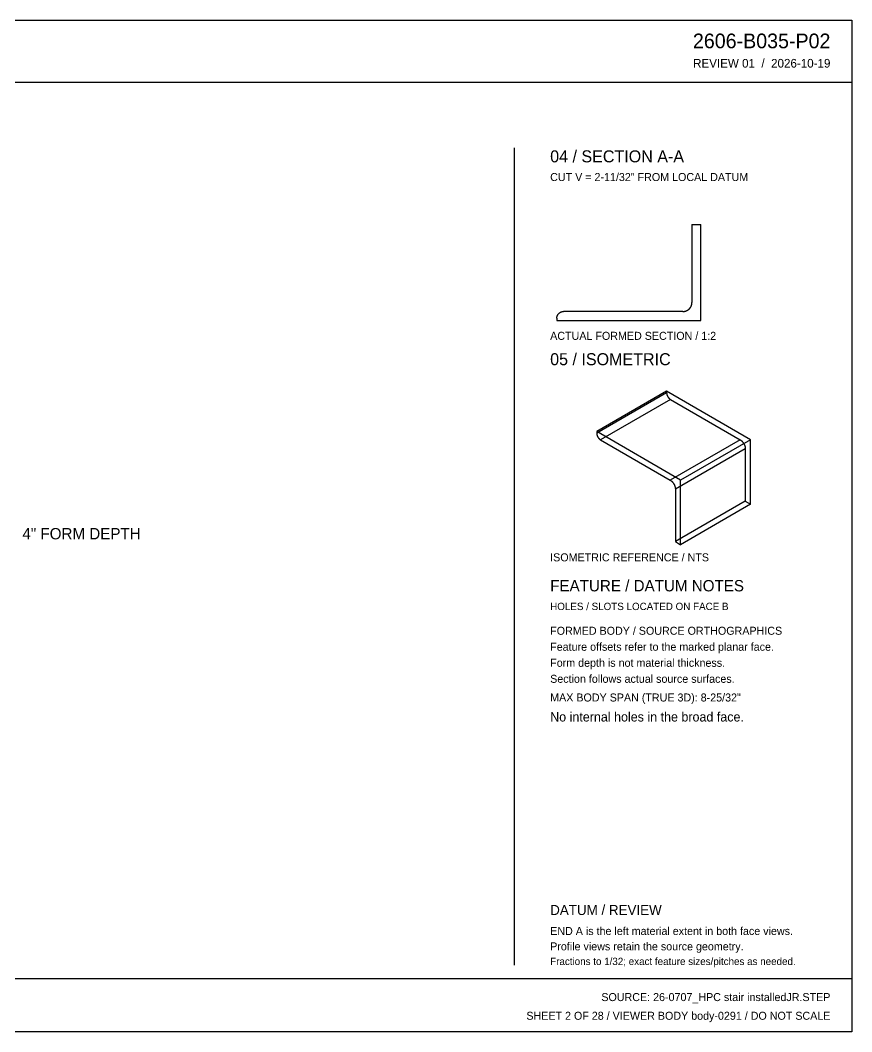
# Model space of a CAD drawing. Header units: inches. Extents: x 0.9 to 67.1, y 0.9 to 43.1.
# Drawn here: x 32.44 to 67.06, y 0.94 to 43.06 of the extents above; entities that cross this region are included whole.
import ezdxf
from ezdxf.enums import TextEntityAlignment as Align

# ---------------------------------------------------------------- set-up
doc = ezdxf.new("R2010")
doc.units = ezdxf.units.IN
doc.header["$MEASUREMENT"] = 0

msp = doc.modelspace()

# ---------------------------------------------------------------- linework, layer by layer
at = {"layer": 'OUTLINE'}
for p, q in [((0.944, 43.056), (67.056, 43.056)), ((67.056, 43.056), (67.056, 0.944)), ((0.944, 40.472), (67.056, 40.472)), ((53, 37.75), (53, 3.722)), ((60.403, 34.556), (60.778, 34.556)), ((60.403, 34.556), (60.403, 31.306)), ((60.778, 30.556), (60.778, 34.556)), ((60.374, 31.162), (60.378, 31.171)), ((60.378, 31.171), (60.381, 31.179)), ((60.381, 31.179), (60.384, 31.188)), ((60.384, 31.188), (60.387, 31.197)), ((60.387, 31.197), (60.389, 31.206)), ((60.389, 31.206), (60.392, 31.214)), ((60.392, 31.214), (60.394, 31.223)), ((60.394, 31.223), (60.396, 31.232)), ((60.396, 31.232), (60.397, 31.241)), ((60.397, 31.241), (60.399, 31.251)), ((60.399, 31.251), (60.4, 31.26)), ((60.4, 31.26), (60.401, 31.269)), ((60.401, 31.269), (60.402, 31.278)), ((60.402, 31.287), (60.403, 31.296)), ((60.402, 31.278), (60.402, 31.287)), ((60.403, 31.296), (60.403, 31.306)), ((54.792, 30.738), (54.794, 30.744)), ((54.794, 30.744), (54.797, 30.751)), ((54.797, 30.751), (54.799, 30.757)), ((54.799, 30.757), (54.802, 30.763)), ((54.802, 30.763), (54.805, 30.77)), ((54.805, 30.77), (54.808, 30.776)), ((54.808, 30.776), (54.811, 30.782)), ((54.811, 30.782), (54.814, 30.788)), ((54.814, 30.788), (54.818, 30.794)), ((54.818, 30.794), (54.821, 30.8)), ((54.821, 30.8), (54.825, 30.806)), ((54.825, 30.806), (54.829, 30.811)), ((54.829, 30.811), (54.833, 30.817)), ((54.833, 30.817), (54.837, 30.822)), ((54.837, 30.822), (54.842, 30.828)), ((54.842, 30.828), (54.846, 30.833)), ((54.846, 30.833), (54.851, 30.838)), ((54.851, 30.838), (54.855, 30.843)), ((54.855, 30.843), (54.86, 30.848)), ((54.86, 30.848), (54.865, 30.853)), ((54.865, 30.853), (54.87, 30.858)), ((54.87, 30.858), (54.875, 30.862)), ((54.875, 30.862), (54.881, 30.867)), ((54.881, 30.867), (54.886, 30.871)), ((54.886, 30.871), (54.891, 30.875)), ((54.891, 30.875), (54.897, 30.879)), ((54.897, 30.879), (54.903, 30.883)), ((54.903, 30.883), (54.909, 30.887)), ((54.909, 30.887), (54.914, 30.891)), ((54.914, 30.891), (54.92, 30.894)), ((54.92, 30.894), (54.926, 30.897)), ((54.926, 30.897), (54.933, 30.901)), ((54.933, 30.901), (54.939, 30.904)), ((54.939, 30.904), (54.945, 30.906)), ((54.945, 30.906), (54.951, 30.909)), ((54.951, 30.909), (54.958, 30.912)), ((54.958, 30.912), (54.964, 30.914)), ((54.964, 30.914), (54.971, 30.916)), ((54.971, 30.916), (54.977, 30.918)), ((54.977, 30.918), (54.984, 30.92)), ((54.984, 30.92), (54.991, 30.922)), ((54.991, 30.922), (54.997, 30.924)), ((54.997, 30.924), (55.004, 30.925)), ((55.004, 30.925), (55.011, 30.926)), ((55.011, 30.926), (55.018, 30.928)), ((55.018, 30.928), (55.025, 30.928)), ((55.025, 30.928), (55.031, 30.929)), ((55.031, 30.929), (55.038, 30.93)), ((55.038, 30.93), (55.045, 30.93)), ((55.045, 30.93), (55.052, 30.93)), ((55.052, 30.93), (55.059, 30.931)), ((60.028, 30.931), (55.059, 30.931)), ((60.028, 30.931), (60.037, 30.931)), ((60.037, 30.931), (60.046, 30.931)), ((60.046, 30.931), (60.055, 30.932)), ((60.055, 30.932), (60.065, 30.932)), ((60.065, 30.932), (60.074, 30.933)), ((60.074, 30.933), (60.083, 30.935)), ((60.083, 30.935), (60.092, 30.936)), ((60.092, 30.936), (60.101, 30.938)), ((60.101, 30.938), (60.11, 30.94)), ((60.11, 30.94), (60.119, 30.942)), ((60.119, 30.942), (60.128, 30.944)), ((60.128, 30.944), (60.137, 30.947)), ((60.137, 30.947), (60.145, 30.949)), ((60.145, 30.949), (60.154, 30.952)), ((60.154, 30.952), (60.163, 30.956)), ((60.163, 30.956), (60.171, 30.959)), ((60.171, 30.959), (60.18, 30.963)), ((60.18, 30.963), (60.188, 30.967)), ((60.188, 30.967), (60.196, 30.971)), ((60.196, 30.971), (60.205, 30.975)), ((60.205, 30.975), (60.213, 30.979)), ((60.213, 30.979), (60.221, 30.984)), ((60.221, 30.984), (60.228, 30.989)), ((60.228, 30.989), (60.236, 30.994)), ((60.236, 30.994), (60.244, 30.999)), ((60.244, 30.999), (60.251, 31.004)), ((60.251, 31.004), (60.258, 31.01)), ((60.258, 31.01), (60.266, 31.016)), ((60.266, 31.016), (60.273, 31.022)), ((60.273, 31.022), (60.28, 31.028)), ((60.28, 31.028), (60.286, 31.034)), ((60.286, 31.034), (60.293, 31.04)), ((60.293, 31.04), (60.299, 31.047)), ((60.299, 31.047), (60.306, 31.054)), ((60.306, 31.054), (60.312, 31.061)), ((60.312, 31.061), (60.318, 31.068)), ((60.318, 31.068), (60.323, 31.075)), ((60.323, 31.075), (60.329, 31.082)), ((60.329, 31.082), (60.334, 31.09)), ((60.334, 31.09), (60.34, 31.097)), ((60.34, 31.097), (60.345, 31.105)), ((60.345, 31.105), (60.349, 31.113)), ((60.349, 31.113), (60.354, 31.121)), ((60.354, 31.121), (60.358, 31.129)), ((60.358, 31.129), (60.363, 31.137)), ((60.363, 31.137), (60.367, 31.145)), ((60.367, 31.145), (60.371, 31.154)), ((60.371, 31.154), (60.374, 31.162)), ((54.778, 30.663), (54.779, 30.67)), ((54.778, 30.656), (54.778, 30.663)), ((54.778, 30.649), (54.778, 30.656)), ((54.778, 30.649), (54.778, 30.556)), ((54.778, 30.556), (60.778, 30.556)), ((54.779, 30.677), (54.78, 30.684)), ((54.779, 30.67), (54.779, 30.677)), ((54.78, 30.684), (54.781, 30.691)), ((54.781, 30.691), (54.782, 30.697)), ((54.782, 30.697), (54.783, 30.704)), ((54.783, 30.704), (54.785, 30.711)), ((54.785, 30.711), (54.786, 30.718)), ((54.786, 30.718), (54.788, 30.724)), ((54.788, 30.724), (54.79, 30.731)), ((54.79, 30.731), (54.792, 30.738)), ((59.348, 27.611), (56.436, 25.93)), ((59.348, 27.548), (56.436, 25.867)), ((59.348, 27.611), (59.348, 27.548)), ((62.842, 25.594), (59.348, 27.611)), ((59.348, 27.548), (59.348, 27.543)), ((59.348, 27.543), (59.348, 27.539)), ((59.348, 27.539), (59.348, 27.534)), ((59.348, 27.534), (59.348, 27.529)), ((59.348, 27.529), (59.349, 27.524)), ((59.349, 27.524), (59.349, 27.519)), ((59.349, 27.519), (59.35, 27.514)), ((59.35, 27.514), (59.351, 27.509)), ((59.351, 27.509), (59.352, 27.504)), ((59.352, 27.504), (59.353, 27.499)), ((59.353, 27.499), (59.354, 27.494)), ((59.354, 27.494), (59.355, 27.489)), ((59.355, 27.489), (59.356, 27.484)), ((59.356, 27.484), (59.357, 27.479)), ((59.357, 27.479), (59.359, 27.474)), ((59.359, 27.474), (59.36, 27.468)), ((59.36, 27.468), (59.362, 27.463)), ((59.362, 27.463), (59.363, 27.458)), ((59.363, 27.458), (59.365, 27.453)), ((59.365, 27.453), (59.367, 27.448)), ((59.367, 27.448), (59.369, 27.443)), ((59.369, 27.443), (59.371, 27.437)), ((59.371, 27.437), (59.373, 27.432)), ((59.373, 27.432), (59.375, 27.427)), ((59.375, 27.427), (59.378, 27.422)), ((59.378, 27.422), (59.38, 27.417)), ((59.38, 27.417), (59.382, 27.412)), ((59.382, 27.412), (59.385, 27.407)), ((59.385, 27.407), (59.387, 27.402)), ((59.387, 27.402), (59.39, 27.397)), ((59.39, 27.397), (59.393, 27.392)), ((59.393, 27.392), (59.396, 27.387)), ((59.396, 27.387), (59.399, 27.382)), ((59.399, 27.382), (59.401, 27.377)), ((59.401, 27.377), (59.405, 27.372)), ((59.511, 27.264), (56.6, 25.583)), ((59.405, 27.372), (59.408, 27.367)), ((59.408, 27.367), (59.411, 27.363)), ((59.411, 27.363), (59.414, 27.358)), ((59.414, 27.358), (59.417, 27.353)), ((59.417, 27.353), (59.42, 27.349)), ((59.42, 27.349), (59.424, 27.344)), ((59.424, 27.344), (59.427, 27.34)), ((59.427, 27.34), (59.431, 27.336)), ((59.431, 27.336), (59.434, 27.331)), ((59.434, 27.331), (59.438, 27.327)), ((59.438, 27.327), (59.441, 27.323)), ((59.441, 27.323), (59.445, 27.319)), ((59.445, 27.319), (59.449, 27.315)), ((59.449, 27.315), (59.453, 27.311)), ((59.453, 27.311), (59.456, 27.307)), ((59.456, 27.307), (59.46, 27.304)), ((59.46, 27.304), (59.464, 27.3)), ((59.464, 27.3), (59.468, 27.296)), ((59.468, 27.296), (59.472, 27.293)), ((59.472, 27.293), (59.476, 27.29)), ((59.476, 27.29), (59.48, 27.286)), ((59.48, 27.286), (59.483, 27.283)), ((59.483, 27.283), (59.487, 27.28)), ((59.487, 27.28), (59.491, 27.277)), ((59.491, 27.277), (59.495, 27.275)), ((59.495, 27.275), (59.499, 27.272)), ((59.499, 27.272), (59.503, 27.269)), ((59.503, 27.269), (59.507, 27.267)), ((59.507, 27.267), (59.511, 27.264)), ((59.511, 27.264), (62.405, 25.594)), ((59.93, 23.912), (56.436, 25.93)), ((56.436, 25.93), (56.436, 25.867)), ((56.436, 25.867), (56.436, 25.862)), ((56.436, 25.862), (56.436, 25.857)), ((56.436, 25.857), (56.436, 25.853)), ((56.436, 25.853), (56.436, 25.848)), ((56.436, 25.848), (56.437, 25.843)), ((56.437, 25.843), (56.437, 25.838)), ((56.437, 25.838), (56.438, 25.833)), ((56.438, 25.833), (56.439, 25.828)), ((56.439, 25.828), (56.44, 25.823)), ((56.44, 25.823), (56.441, 25.818)), ((56.441, 25.818), (56.442, 25.813)), ((56.442, 25.813), (56.443, 25.808)), ((56.443, 25.808), (56.444, 25.803)), ((56.444, 25.803), (56.445, 25.798)), ((56.445, 25.798), (56.447, 25.792)), ((56.447, 25.792), (56.448, 25.787)), ((56.448, 25.787), (56.45, 25.782)), ((56.45, 25.782), (56.451, 25.777)), ((56.451, 25.777), (56.453, 25.772)), ((56.453, 25.772), (56.455, 25.766)), ((56.455, 25.766), (56.457, 25.761)), ((56.457, 25.761), (56.459, 25.756)), ((56.459, 25.756), (56.461, 25.751)), ((56.461, 25.751), (56.463, 25.746)), ((56.463, 25.746), (56.466, 25.741)), ((56.466, 25.741), (56.468, 25.735)), ((56.468, 25.735), (56.47, 25.73)), ((56.47, 25.73), (56.473, 25.725)), ((56.473, 25.725), (56.475, 25.72)), ((56.475, 25.72), (56.478, 25.715)), ((56.478, 25.715), (56.481, 25.71)), ((56.481, 25.71), (56.484, 25.705)), ((56.484, 25.705), (56.487, 25.7)), ((56.487, 25.7), (56.49, 25.696)), ((56.49, 25.696), (56.493, 25.691)), ((56.493, 25.691), (56.496, 25.686)), ((56.496, 25.686), (56.499, 25.681)), ((56.499, 25.681), (56.502, 25.677)), ((56.502, 25.677), (56.505, 25.672)), ((56.505, 25.672), (56.508, 25.667)), ((56.508, 25.667), (56.512, 25.663)), ((56.512, 25.663), (56.515, 25.659)), ((56.515, 25.659), (56.519, 25.654)), ((56.519, 25.654), (56.522, 25.65)), ((56.522, 25.65), (56.526, 25.646)), ((56.526, 25.646), (56.529, 25.642)), ((56.529, 25.642), (56.533, 25.638)), ((56.533, 25.638), (56.537, 25.634)), ((56.537, 25.634), (56.541, 25.63)), ((56.541, 25.63), (56.544, 25.626)), ((56.544, 25.626), (56.548, 25.622)), ((56.548, 25.622), (56.552, 25.619)), ((56.552, 25.619), (56.556, 25.615)), ((56.556, 25.615), (56.56, 25.612)), ((56.56, 25.612), (56.564, 25.608)), ((56.564, 25.608), (56.568, 25.605)), ((56.568, 25.605), (56.571, 25.602)), ((56.571, 25.602), (56.575, 25.599)), ((56.575, 25.599), (56.579, 25.596)), ((56.579, 25.596), (56.583, 25.593)), ((56.583, 25.593), (56.587, 25.591)), ((56.587, 25.591), (56.591, 25.588)), ((56.591, 25.588), (56.595, 25.585)), ((56.595, 25.585), (56.6, 25.583)), ((56.6, 25.583), (59.493, 23.912)), ((62.405, 25.594), (59.493, 23.912)), ((62.842, 25.594), (59.93, 23.912)), ((62.405, 25.594), (62.411, 25.59)), ((62.411, 25.59), (62.416, 25.587)), ((62.416, 25.587), (62.421, 25.584)), ((62.421, 25.584), (62.427, 25.58)), ((62.427, 25.58), (62.432, 25.576)), ((62.432, 25.576), (62.437, 25.572)), ((62.437, 25.572), (62.443, 25.568)), ((62.443, 25.568), (62.448, 25.564)), ((62.448, 25.564), (62.453, 25.56)), ((62.453, 25.56), (62.458, 25.555)), ((62.458, 25.555), (62.464, 25.551)), ((62.464, 25.551), (62.469, 25.546)), ((62.469, 25.546), (62.474, 25.541)), ((62.474, 25.541), (62.479, 25.536)), ((62.479, 25.536), (62.484, 25.531)), ((62.484, 25.531), (62.489, 25.526)), ((62.489, 25.526), (62.494, 25.521)), ((62.494, 25.521), (62.499, 25.515)), ((62.499, 25.515), (62.503, 25.51)), ((62.503, 25.51), (62.508, 25.504)), ((62.508, 25.504), (62.513, 25.499)), ((62.513, 25.499), (62.518, 25.493)), ((62.518, 25.493), (62.522, 25.487)), ((62.522, 25.487), (62.527, 25.481)), ((62.527, 25.481), (62.531, 25.475)), ((62.531, 25.475), (62.535, 25.469)), ((62.535, 25.469), (62.54, 25.463)), ((62.54, 25.463), (62.544, 25.456)), ((62.544, 25.456), (62.548, 25.45)), ((62.548, 25.45), (62.552, 25.444)), ((62.552, 25.444), (62.556, 25.437)), ((62.556, 25.437), (62.56, 25.431)), ((62.56, 25.431), (62.563, 25.424)), ((62.563, 25.424), (62.567, 25.417)), ((62.567, 25.417), (62.571, 25.411)), ((62.571, 25.411), (62.574, 25.404)), ((62.574, 25.404), (62.577, 25.397)), ((62.577, 25.397), (62.581, 25.39)), ((62.581, 25.39), (62.584, 25.383)), ((62.584, 25.383), (62.587, 25.377)), ((62.587, 25.377), (62.59, 25.37)), ((62.59, 25.37), (62.593, 25.363)), ((62.593, 25.363), (62.595, 25.356)), ((62.595, 25.356), (62.598, 25.349)), ((62.598, 25.349), (62.6, 25.342)), ((62.6, 25.342), (62.603, 25.335)), ((62.603, 25.335), (62.605, 25.328)), ((62.605, 25.328), (62.607, 25.321)), ((62.607, 25.321), (62.609, 25.314)), ((62.609, 25.314), (62.611, 25.308)), ((62.611, 25.308), (62.613, 25.301)), ((62.613, 25.301), (62.614, 25.294)), ((62.614, 25.294), (62.616, 25.287)), ((62.616, 25.287), (62.617, 25.28)), ((62.617, 25.28), (62.618, 25.274)), ((62.618, 25.274), (62.619, 25.267)), ((62.619, 25.267), (62.62, 25.26)), ((62.842, 22.904), (62.842, 25.594)), ((62.624, 25.215), (59.712, 23.534)), ((62.62, 25.26), (62.621, 25.254)), ((62.621, 25.254), (62.622, 25.247)), ((62.622, 25.247), (62.623, 25.241)), ((62.623, 25.241), (62.623, 25.234)), ((62.623, 25.234), (62.623, 25.228)), ((62.623, 25.228), (62.624, 25.222)), ((62.624, 25.222), (62.624, 25.215)), ((62.624, 25.215), (62.624, 23.03)), ((59.493, 23.912), (59.499, 23.909)), ((59.499, 23.909), (59.504, 23.906)), ((59.504, 23.906), (59.509, 23.902)), ((59.509, 23.902), (59.515, 23.899)), ((59.515, 23.899), (59.52, 23.895)), ((59.52, 23.895), (59.525, 23.891)), ((59.525, 23.891), (59.531, 23.887)), ((59.531, 23.887), (59.536, 23.883)), ((59.536, 23.883), (59.541, 23.879)), ((59.541, 23.879), (59.546, 23.874)), ((59.546, 23.874), (59.552, 23.87)), ((59.552, 23.87), (59.557, 23.865)), ((59.557, 23.865), (59.562, 23.86)), ((59.562, 23.86), (59.567, 23.855)), ((59.567, 23.855), (59.572, 23.85)), ((59.572, 23.85), (59.577, 23.845)), ((59.577, 23.845), (59.582, 23.84)), ((59.582, 23.84), (59.587, 23.834)), ((59.587, 23.834), (59.591, 23.829)), ((59.591, 23.829), (59.596, 23.823)), ((59.596, 23.823), (59.601, 23.817)), ((59.601, 23.817), (59.606, 23.812)), ((59.606, 23.812), (59.61, 23.806)), ((59.61, 23.806), (59.615, 23.8)), ((59.615, 23.8), (59.619, 23.794)), ((59.619, 23.794), (59.623, 23.788)), ((59.623, 23.788), (59.628, 23.781)), ((59.628, 23.781), (59.632, 23.775)), ((59.632, 23.775), (59.636, 23.769)), ((59.636, 23.769), (59.64, 23.762)), ((59.64, 23.762), (59.644, 23.756)), ((59.644, 23.756), (59.648, 23.749)), ((59.648, 23.749), (59.651, 23.743)), ((59.651, 23.743), (59.655, 23.736)), ((59.655, 23.736), (59.659, 23.729)), ((59.659, 23.729), (59.662, 23.723)), ((59.662, 23.723), (59.665, 23.716)), ((59.665, 23.716), (59.669, 23.709)), ((59.669, 23.709), (59.672, 23.702)), ((59.672, 23.702), (59.675, 23.695)), ((59.675, 23.695), (59.678, 23.688)), ((59.678, 23.688), (59.681, 23.682)), ((59.681, 23.682), (59.683, 23.675)), ((59.683, 23.675), (59.686, 23.668)), ((59.686, 23.668), (59.688, 23.661)), ((59.688, 23.661), (59.691, 23.654)), ((59.691, 23.654), (59.693, 23.647)), ((59.693, 23.647), (59.695, 23.64)), ((59.695, 23.64), (59.697, 23.633)), ((59.697, 23.633), (59.699, 23.626)), ((59.699, 23.626), (59.701, 23.619)), ((59.701, 23.619), (59.702, 23.613)), ((59.702, 23.613), (59.704, 23.606)), ((59.704, 23.606), (59.705, 23.599)), ((59.705, 23.599), (59.706, 23.592)), ((59.706, 23.592), (59.707, 23.586)), ((59.707, 23.586), (59.708, 23.579)), ((59.93, 21.222), (59.93, 23.912)), ((59.708, 23.579), (59.709, 23.572)), ((59.709, 23.572), (59.71, 23.566)), ((59.71, 23.566), (59.711, 23.559)), ((59.711, 23.559), (59.711, 23.553)), ((59.711, 23.553), (59.711, 23.547)), ((59.711, 23.547), (59.712, 23.54)), ((59.712, 23.54), (59.712, 23.534)), ((59.712, 23.534), (59.712, 21.348)), ((62.624, 23.03), (59.712, 21.348)), ((62.842, 22.904), (59.93, 21.222)), ((62.624, 23.03), (62.842, 22.904)), ((59.712, 21.348), (59.93, 21.222)), ((0.944, 3.167), (67.056, 3.167)), ((67.056, 0.944), (0.944, 0.944))]:
    msp.add_line(p, q, dxfattribs=at)

# ---------------------------------------------------------------- texts
at = {"layer": 'ANNOTATION'}
for s, height, p in [('2606-B035-P02', 0.61111, (66.167, 41.889)), ('REVIEW 01  /  2026-10-19', 0.36111, (66.167, 41.083)), ('SOURCE: 26-0707_HPC stair installedJR.STEP', 0.33333, (66.167, 2.222)), ('SHEET 2 OF 28 / VIEWER BODY body-0291 / DO NOT SCALE', 0.33333, (66.167, 1.444))]:
    msp.add_text(s, height=height, dxfattribs=at).set_placement(p, align=Align.RIGHT)
for s, height, p in [('04 / SECTION A-A', 0.5, (54.5, 37.139)), ('CUT V = 2-11/32" FROM LOCAL DATUM', 0.33333, (54.5, 36.361)), ('ACTUAL FORMED SECTION / 1:2', 0.33333, (54.5, 29.75)), ('05 / ISOMETRIC', 0.5, (54.5, 28.694)), ('4" FORM DEPTH', 0.47222, (32.528, 21.444)), ('ISOMETRIC REFERENCE / NTS', 0.33333, (54.5, 20.528)), ('FEATURE / DATUM NOTES', 0.47222, (54.5, 19.278)), ('HOLES / SLOTS LOCATED ON FACE B', 0.30556, (54.5, 18.5)), ('FORMED BODY / SOURCE ORTHOGRAPHICS', 0.33333, (54.5, 17.472)), ('Feature offsets refer to the marked planar face.', 0.33333, (54.5, 16.806)), ('Form depth is not material thickness.', 0.33333, (54.5, 16.139)), ('Section follows actual source surfaces.', 0.33333, (54.5, 15.472)), ('MAX BODY SPAN (TRUE 3D): 8-25/32"', 0.33333, (54.5, 14.694)), ('No internal holes in the broad face.', 0.38889, (54.5, 13.861)), ('DATUM / REVIEW', 0.41667, (54.5, 5.806)), ('END A is the left material extent in both face views.', 0.33333, (54.5, 4.972)), ('Profile views retain the source geometry.', 0.33333, (54.5, 4.333)), ('Fractions to 1/32; exact feature sizes/pitches as needed.', 0.30556, (54.5, 3.722))]:
    msp.add_text(s, height=height, dxfattribs=at).set_placement(p)

doc.saveas('drawing.dxf')
